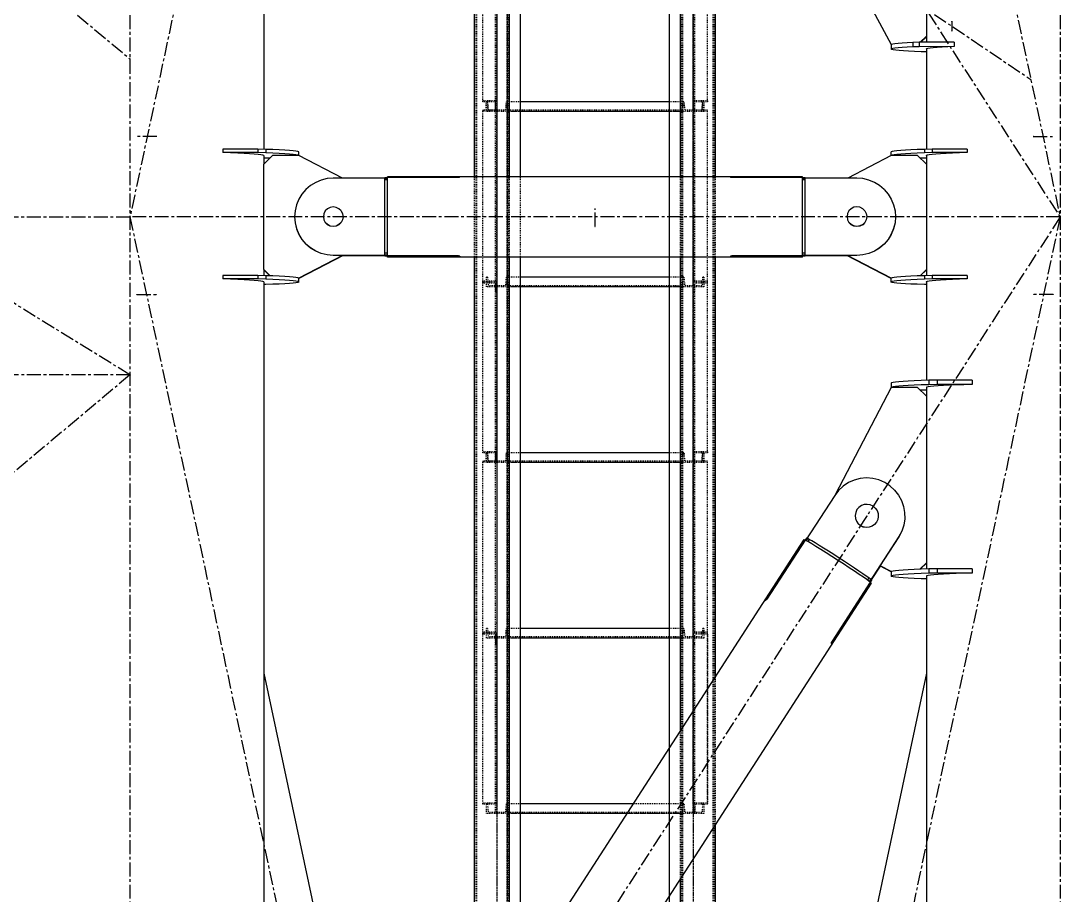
# Model space of a CAD drawing. Header units: millimetres. Extents: x 5143 to 30813, y 232 to 21408.
# Drawn here: x 11778 to 12370, y 12074 to 12572 of the extents above; entities that cross this region are included whole.
import ezdxf

# ---------------------------------------------------------------- set-up
doc = ezdxf.new("R2010")
doc.units = ezdxf.units.MM
doc.header["$LTSCALE"] = 0.25
for name, pattern in [('CENTER', [50.8, 31.75, -6.35, 6.35, -6.35]), ('XKITLINE00', [0]), ('XKITLINE02', [4, 2, -2]), ('XKITLINE03', [6, 3, -1, 1, -1])]:
    doc.linetypes.add(name, pattern=pattern)

msp = doc.modelspace()

# ---------------------------------------------------------------- linework, layer by layer
at = {"color": 8, "linetype": 'CENTER'}
for p, q in [((10096.38, 14010.27), (11840, 12550.27)), ((12015, 13280.27), (11840, 12460.27)), ((11840, 13280.27), (12370, 12460.27)), ((12195, 13280.27), (12370, 12460.27)), ((11919.13, 12831.09), (12353.27, 12538.65)), ((11840, 12689.51), (11840, 11020.27)), ((12370, 12689.51), (12370, 11020.27)), ((12308.29, 12571.71), (12308.29, 12566.2)), ((11840, 12370.27), (11549.01, 12550.27)), ((11855.26, 12506.11), (11844.3, 12506.13)), ((12354.73, 12506.11), (12365.69, 12506.13)), ((12105, 12454.88), (12105, 12464.88)), ((11603.46, 12460.27), (11840, 12460.27)), ((11840, 12460.27), (12013.55, 11647.05)), ((12370, 12460.27), (11840, 11640.27)), ((12370, 12460.27), (11840, 12460.27)), ((11955.8, 12460.41), (11955.8, 12460.14)), ((12370, 12460.27), (12196.44, 11647.05)), ((12254.2, 12460.14), (12254.2, 12460.41)), ((11843.93, 12416.17), (11854.89, 12416.16)), ((12366.06, 12416.17), (12355.1, 12416.16)), ((11840, 12370.27), (10454.1, 12370.27)), ((11840, 12370.27), (11006.79, 11672.6)), ((12259.8, 12289.94), (12259.8, 12289.61))]:
    msp.add_line(p, q, dxfattribs=at)
at = {"color": 3, "linetype": 'XKITLINE02'}
for p, q in [((12037.16, 12049.63), (12037.16, 13721.24)), ((12037.69, 12049.63), (12037.69, 13721.24)), ((12054.93, 12049.63), (12054.93, 13721.24)), ((12055.01, 12049.6), (12055.01, 13721.24)), ((12055.46, 12049.63), (12055.46, 13721.24)), ((12055.86, 12049.6), (12055.86, 13721.24)), ((12147.49, 12049.57), (12147.49, 13721.24)), ((12154.14, 12049.57), (12154.14, 13721.24)), ((12154.14, 12049.57), (12154.14, 13721.24)), ((12154.54, 12049.63), (12154.54, 13721.24)), ((12154.99, 12049.63), (12154.99, 13721.24)), ((12154.99, 12049.57), (12154.99, 13721.24)), ((12155.07, 12049.63), (12155.07, 13721.24)), ((12172.31, 12049.63), (12172.31, 13721.24)), ((12172.84, 12049.63), (12172.84, 13721.24)), ((12041.01, 12525.85), (12041.01, 12623.17)), ((12048.21, 12520.61), (12048.21, 12622.59)), ((12160.99, 12520.61), (12160.99, 12623.17)), ((12161.79, 12520.61), (12161.79, 12622.59)), ((12168.99, 12525.85), (12168.99, 12623.17)), ((12049.01, 12520.61), (12049.01, 12621.12)), ((12049.01, 12526.43), (12041.01, 12526.43)), ((12048.21, 12525.85), (12041.01, 12525.85)), ((12048.21, 12521.2), (12041.01, 12521.2)), ((12041.01, 12521.2), (12041.01, 12520.62)), ((12041.01, 12423.17), (12041.01, 12521.2)), ((12049.01, 12520.62), (12041.01, 12520.62)), ((12043.69, 12525.92), (12043.01, 12525.92)), ((12043.01, 12520.42), (12043.01, 12525.92)), ((12043.01, 12525.92), (12043.01, 12520.42)), ((12044.07, 12521.12), (12043.69, 12525.92)), ((12043.69, 12525.92), (12044.07, 12521.12)), ((12053.94, 12521.12), (12044.07, 12521.12)), ((12049.01, 12526.42), (12048.21, 12526.42)), ((12048.21, 12521.2), (12048.21, 12526.42)), ((12048.21, 12423.75), (12048.21, 12525.85)), ((12049.01, 12520.61), (12048.21, 12520.61)), ((12049.01, 12526.42), (12049.01, 12520.62)), ((12049.01, 12526.42), (12049.01, 12428.97)), ((12049.01, 12423.17), (12049.01, 12520.62)), ((12054.33, 12525.92), (12053.94, 12521.12)), ((12054.33, 12525.92), (12053.94, 12521.12)), ((12055.01, 12525.92), (12054.33, 12525.92)), ((12062.51, 12525.92), (12055.01, 12525.92)), ((12055.01, 12520.42), (12055.01, 12525.92)), ((12055.01, 12525.92), (12055.01, 12520.42)), ((12055.01, 12525.92), (12055.01, 12520.42)), ((12154.99, 12521.12), (12055.01, 12521.12)), ((12154.99, 12525.92), (12147.49, 12525.92)), ((12154.99, 12520.42), (12154.99, 12525.92)), ((12154.99, 12525.92), (12154.99, 12520.42)), ((12155.67, 12525.92), (12154.99, 12525.92)), ((12154.99, 12525.92), (12154.99, 12520.42)), ((12155.67, 12525.92), (12156.05, 12521.12)), ((12155.67, 12525.92), (12156.05, 12521.12)), ((12165.92, 12521.12), (12156.05, 12521.12)), ((12160.99, 12526.43), (12160.99, 12520.61)), ((12168.99, 12526.43), (12160.99, 12526.43)), ((12160.99, 12423.17), (12160.99, 12526.42)), ((12161.79, 12526.42), (12160.99, 12526.42)), ((12168.99, 12520.62), (12160.99, 12520.62)), ((12161.79, 12520.61), (12160.99, 12520.61)), ((12161.79, 12423.75), (12161.79, 12526.42)), ((12161.79, 12520.61), (12161.79, 12525.85)), ((12168.99, 12525.85), (12161.79, 12525.85)), ((12168.99, 12521.2), (12161.79, 12521.2)), ((12166.31, 12525.92), (12165.92, 12521.12)), ((12165.92, 12521.12), (12166.31, 12525.92)), ((12166.99, 12525.92), (12166.31, 12525.92)), ((12166.99, 12525.92), (12166.99, 12520.42)), ((12166.99, 12520.42), (12166.99, 12525.92)), ((12168.99, 12526.43), (12168.99, 12525.85)), ((12168.99, 12423.17), (12168.99, 12521.2)), ((12055.01, 12520.42), (12043.01, 12520.42)), ((12062.51, 12520.42), (12055.01, 12520.42)), ((12154.99, 12520.42), (12147.49, 12520.42)), ((12166.99, 12520.42), (12154.99, 12520.42)), ((12036.31, 12437.44), (12036.31, 12483.11)), ((12056.31, 12437.44), (12056.31, 12483.11)), ((12062.51, 12437.44), (12062.51, 12483.11)), ((12147.49, 12073.93), (12147.49, 12483.11)), ((12153.69, 12437.44), (12153.69, 12483.11)), ((12173.69, 12437.44), (12173.69, 12483.11)), ((12043.69, 12425.92), (12043.01, 12425.92)), ((12043.01, 12425.92), (12043.01, 12420.42)), ((12043.01, 12425.92), (12043.01, 12420.42)), ((12043.69, 12425.92), (12044.07, 12421.12)), ((12043.69, 12425.92), (12044.07, 12421.12)), ((12049.01, 12428.97), (12048.21, 12428.97)), ((12049.01, 12428.97), (12049.01, 12423.17)), ((12054.33, 12425.92), (12053.94, 12421.12)), ((12054.33, 12425.92), (12053.94, 12421.12)), ((12055.01, 12425.92), (12054.33, 12425.92)), ((12062.51, 12425.92), (12055.01, 12425.92)), ((12055.01, 12420.42), (12055.01, 12425.92)), ((12055.01, 12425.92), (12055.01, 12420.42)), ((12055.01, 12425.92), (12055.01, 12420.42)), ((12154.99, 12425.92), (12147.49, 12425.92)), ((12154.99, 12420.42), (12154.99, 12425.92)), ((12154.99, 12425.92), (12154.99, 12420.42)), ((12155.67, 12425.92), (12154.99, 12425.92)), ((12154.99, 12425.92), (12154.99, 12420.42)), ((12155.67, 12425.92), (12156.05, 12421.12)), ((12155.67, 12425.92), (12156.05, 12421.12)), ((12161.79, 12428.97), (12160.99, 12428.97)), ((12166.31, 12425.92), (12165.92, 12421.12)), ((12166.31, 12425.92), (12165.92, 12421.12)), ((12166.99, 12425.92), (12166.31, 12425.92)), ((12166.99, 12425.92), (12166.99, 12420.42)), ((12166.99, 12425.92), (12166.99, 12420.42)), ((12048.21, 12423.75), (12041.01, 12423.75)), ((12049.01, 12423.17), (12041.01, 12423.17)), ((12041.01, 12423.17), (12041.01, 12422.59)), ((12049.01, 12423.17), (12041.01, 12423.17)), ((12041.01, 12325.85), (12041.01, 12423.17)), ((12048.21, 12422.59), (12041.01, 12422.59)), ((12055.01, 12420.42), (12043.01, 12420.42)), ((12053.94, 12421.12), (12044.07, 12421.12)), ((12048.21, 12422.59), (12048.21, 12417.35)), ((12048.21, 12320.61), (12048.21, 12422.59)), ((12049.01, 12417.35), (12049.01, 12423.17)), ((12049.01, 12320.61), (12049.01, 12421.12)), ((12154.99, 12421.12), (12055.01, 12421.12)), ((12062.51, 12420.42), (12055.01, 12420.42)), ((12154.99, 12420.42), (12147.49, 12420.42)), ((12166.99, 12420.42), (12154.99, 12420.42)), ((12165.92, 12421.12), (12156.05, 12421.12)), ((12168.99, 12423.17), (12160.99, 12423.17)), ((12160.99, 12320.61), (12160.99, 12423.17)), ((12168.99, 12423.17), (12160.99, 12423.17)), ((12168.99, 12423.75), (12161.79, 12423.75)), ((12161.79, 12320.61), (12161.79, 12422.59)), ((12168.99, 12422.59), (12161.79, 12422.59)), ((12168.99, 12325.85), (12168.99, 12423.17)), ((12049.01, 12417.35), (12048.21, 12417.35)), ((12161.79, 12417.35), (12160.99, 12417.35)), ((12049.01, 12326.43), (12041.01, 12326.43)), ((12048.21, 12325.85), (12041.01, 12325.85)), ((12043.69, 12325.92), (12043.01, 12325.92)), ((12043.01, 12320.42), (12043.01, 12325.92)), ((12043.01, 12325.92), (12043.01, 12320.42)), ((12044.07, 12321.12), (12043.69, 12325.92)), ((12043.69, 12325.92), (12044.07, 12321.12)), ((12049.01, 12326.42), (12048.21, 12326.42)), ((12048.21, 12326.42), (12048.21, 12321.2)), ((12048.21, 12223.75), (12048.21, 12326.42)), ((12049.01, 12326.42), (12049.01, 12320.62)), ((12049.01, 12326.42), (12049.01, 12228.97)), ((12054.33, 12325.92), (12053.94, 12321.12)), ((12054.33, 12325.92), (12053.94, 12321.12)), ((12055.01, 12325.92), (12054.33, 12325.92)), ((12062.51, 12325.92), (12055.01, 12325.92)), ((12055.01, 12320.42), (12055.01, 12325.92)), ((12055.01, 12325.92), (12055.01, 12320.42)), ((12055.01, 12325.92), (12055.01, 12320.42)), ((12154.99, 12325.92), (12147.49, 12325.92)), ((12154.99, 12320.42), (12154.99, 12325.92)), ((12154.99, 12325.92), (12154.99, 12320.42)), ((12155.67, 12325.92), (12154.99, 12325.92)), ((12154.99, 12325.92), (12154.99, 12320.42)), ((12155.67, 12325.92), (12156.05, 12321.12)), ((12155.67, 12325.92), (12156.05, 12321.12)), ((12160.99, 12326.43), (12160.99, 12320.61)), ((12168.99, 12326.43), (12160.99, 12326.43)), ((12160.99, 12223.17), (12160.99, 12326.42)), ((12161.79, 12326.42), (12160.99, 12326.42)), ((12161.79, 12223.75), (12161.79, 12326.42)), ((12161.79, 12320.61), (12161.79, 12325.85)), ((12168.99, 12325.85), (12161.79, 12325.85)), ((12166.31, 12325.92), (12165.92, 12321.12)), ((12165.92, 12321.12), (12166.31, 12325.92)), ((12166.99, 12325.92), (12166.31, 12325.92)), ((12166.99, 12325.92), (12166.99, 12320.42)), ((12166.99, 12320.42), (12166.99, 12325.92)), ((12168.99, 12326.43), (12168.99, 12325.85)), ((12048.21, 12321.2), (12041.01, 12321.2)), ((12041.01, 12321.2), (12041.01, 12320.62)), ((12041.01, 12223.17), (12041.01, 12321.2)), ((12049.01, 12320.62), (12041.01, 12320.62)), ((12055.01, 12320.42), (12043.01, 12320.42)), ((12053.94, 12321.12), (12044.07, 12321.12)), ((12049.01, 12320.61), (12048.21, 12320.61)), ((12049.01, 12320.62), (12049.01, 12223.17)), ((12154.99, 12321.12), (12055.01, 12321.12)), ((12062.51, 12320.42), (12055.01, 12320.42)), ((12154.99, 12320.42), (12147.49, 12320.42)), ((12166.99, 12320.42), (12154.99, 12320.42)), ((12165.92, 12321.12), (12156.05, 12321.12)), ((12168.99, 12320.62), (12160.99, 12320.62)), ((12161.79, 12320.61), (12160.99, 12320.61)), ((12168.99, 12321.2), (12161.79, 12321.2)), ((12168.99, 12223.17), (12168.99, 12321.2)), ((12043.69, 12225.92), (12043.01, 12225.92)), ((12043.01, 12225.92), (12043.01, 12220.42)), ((12043.01, 12225.92), (12043.01, 12220.42)), ((12043.69, 12225.92), (12044.07, 12221.12)), ((12043.69, 12225.92), (12044.07, 12221.12)), ((12049.01, 12228.97), (12048.21, 12228.97)), ((12049.01, 12228.97), (12049.01, 12223.17)), ((12054.33, 12225.92), (12053.94, 12221.12)), ((12054.33, 12225.92), (12053.94, 12221.12)), ((12055.01, 12225.92), (12054.33, 12225.92)), ((12062.51, 12225.92), (12055.01, 12225.92)), ((12055.01, 12220.42), (12055.01, 12225.92)), ((12055.01, 12225.92), (12055.01, 12220.42)), ((12055.01, 12225.92), (12055.01, 12220.42)), ((12154.99, 12225.92), (12147.49, 12225.92)), ((12154.99, 12220.42), (12154.99, 12225.92)), ((12154.99, 12225.92), (12154.99, 12220.42)), ((12155.67, 12225.92), (12154.99, 12225.92)), ((12154.99, 12225.92), (12154.99, 12220.42)), ((12155.67, 12225.92), (12156.05, 12221.12)), ((12155.67, 12225.92), (12156.05, 12221.12)), ((12161.79, 12228.97), (12160.99, 12228.97)), ((12166.31, 12225.92), (12165.92, 12221.12)), ((12166.31, 12225.92), (12165.92, 12221.12)), ((12166.99, 12225.92), (12166.31, 12225.92)), ((12166.99, 12225.92), (12166.99, 12220.42)), ((12166.99, 12225.92), (12166.99, 12220.42)), ((12048.21, 12223.75), (12041.01, 12223.75)), ((12041.01, 12223.17), (12041.01, 12222.59)), ((12049.01, 12223.17), (12041.01, 12223.17)), ((12041.01, 12125.85), (12041.01, 12223.17)), ((12049.01, 12223.17), (12041.01, 12223.17)), ((12048.21, 12222.59), (12041.01, 12222.59)), ((12055.01, 12220.42), (12043.01, 12220.42)), ((12053.94, 12221.12), (12044.07, 12221.12)), ((12048.21, 12222.59), (12048.21, 12217.35)), ((12048.21, 12120.61), (12048.21, 12222.59)), ((12049.01, 12217.35), (12049.01, 12223.17)), ((12049.01, 12120.61), (12049.01, 12221.12)), ((12154.99, 12221.12), (12055.01, 12221.12)), ((12062.51, 12220.42), (12055.01, 12220.42)), ((12154.99, 12220.42), (12147.49, 12220.42)), ((12166.99, 12220.42), (12154.99, 12220.42)), ((12165.92, 12221.12), (12156.05, 12221.12)), ((12160.99, 12120.61), (12160.99, 12223.17)), ((12168.99, 12223.17), (12160.99, 12223.17)), ((12168.99, 12223.17), (12160.99, 12223.17)), ((12168.99, 12223.75), (12161.79, 12223.75)), ((12161.79, 12120.61), (12161.79, 12222.59)), ((12168.99, 12222.59), (12161.79, 12222.59)), ((12168.99, 12125.85), (12168.99, 12223.17)), ((12168.99, 12222.59), (12168.99, 12125.85)), ((12049.01, 12217.35), (12048.21, 12217.35)), ((12161.79, 12217.35), (12160.99, 12217.35)), ((12173.69, 12114.46), (12173.69, 12198.64)), ((12153.69, 12083.52), (12153.69, 12167.7)), ((12147.49, 12049.57), (12147.49, 12158.11)), ((12049.01, 12126.43), (12041.01, 12126.43)), ((12048.21, 12125.85), (12041.01, 12125.85)), ((12043.69, 12125.92), (12043.01, 12125.92)), ((12043.01, 12125.92), (12043.01, 12120.42)), ((12043.01, 12125.92), (12043.01, 12120.42)), ((12043.69, 12125.92), (12044.07, 12121.12)), ((12043.69, 12125.92), (12044.07, 12121.12)), ((12054.33, 12125.92), (12053.94, 12121.12)), ((12054.33, 12125.92), (12053.94, 12121.12)), ((12055.01, 12125.92), (12054.33, 12125.92)), ((12062.51, 12125.92), (12055.01, 12125.92)), ((12055.01, 12120.42), (12055.01, 12125.92)), ((12055.01, 12125.92), (12055.01, 12120.42)), ((12055.01, 12125.92), (12055.01, 12120.42)), ((12154.99, 12125.92), (12126.68, 12125.92)), ((12154.99, 12120.42), (12154.99, 12125.92)), ((12154.99, 12125.92), (12154.99, 12120.42)), ((12155.67, 12125.92), (12154.99, 12125.92)), ((12154.99, 12125.92), (12154.99, 12120.42)), ((12155.67, 12125.92), (12156.05, 12121.12)), ((12155.67, 12125.92), (12156.05, 12121.12)), ((12160.99, 12126.43), (12160.99, 12120.61)), ((12168.99, 12126.43), (12160.99, 12126.43)), ((12161.79, 12125.85), (12161.79, 12120.61)), ((12168.99, 12125.85), (12161.79, 12125.85)), ((12166.31, 12125.92), (12165.92, 12121.12)), ((12166.31, 12125.92), (12165.92, 12121.12)), ((12166.99, 12125.92), (12166.31, 12125.92)), ((12166.99, 12125.92), (12166.99, 12120.42)), ((12166.99, 12125.92), (12166.99, 12120.42)), ((12055.01, 12120.42), (12043.01, 12120.42)), ((12053.94, 12121.12), (12044.07, 12121.12)), ((12049.01, 12120.61), (12048.21, 12120.61)), ((12154.99, 12121.12), (12055.01, 12121.12)), ((12062.51, 12120.42), (12055.01, 12120.42)), ((12154.99, 12120.42), (12123.13, 12120.42)), ((12166.99, 12120.42), (12154.99, 12120.42)), ((12165.92, 12121.12), (12156.05, 12121.12)), ((12161.79, 12120.61), (12160.99, 12120.61))]:
    msp.add_line(p, q, dxfattribs=at)
at = {"color": 1, "linetype": 'XKITLINE03'}
for p, q in [((12049.01, 13721.24), (12049.01, 12049.63)), ((12055.01, 13721.24), (12055.01, 12049.6)), ((12147.49, 12049.57), (12147.49, 13721.24)), ((12160.99, 13721.24), (12160.99, 12049.63)), ((12049.01, 12623.17), (12049.01, 12526.43)), ((12160.99, 12526.43), (12160.99, 12623.17)), ((12049.01, 12520.62), (12049.01, 12423.17)), ((12160.99, 12423.17), (12160.99, 12520.62)), ((12154.99, 12520.42), (12055.01, 12520.42)), ((12055.01, 12520.42), (12055.01, 12520.42)), ((12154.99, 12520.42), (12154.99, 12520.42)), ((12049.01, 12423.17), (12049.01, 12326.43)), ((12154.99, 12420.42), (12055.01, 12420.42)), ((12055.01, 12420.42), (12055.01, 12420.42)), ((12154.99, 12420.42), (12154.99, 12420.42)), ((12160.99, 12326.43), (12160.99, 12423.17)), ((12049.01, 12320.62), (12049.01, 12223.17)), ((12154.99, 12320.42), (12055.01, 12320.42)), ((12055.01, 12320.42), (12055.01, 12320.42)), ((12154.99, 12320.42), (12154.99, 12320.42)), ((12160.99, 12223.17), (12160.99, 12320.62)), ((12049.01, 12223.17), (12049.01, 12126.43)), ((12154.99, 12220.42), (12055.01, 12220.42)), ((12055.01, 12220.42), (12055.01, 12220.42)), ((12154.99, 12220.42), (12154.99, 12220.42)), ((12160.99, 12126.43), (12160.99, 12223.17)), ((12154.99, 12120.42), (12055.01, 12120.42)), ((12055.01, 12120.42), (12055.01, 12120.42)), ((12154.99, 12120.42), (12154.99, 12120.42))]:
    msp.add_line(p, q, dxfattribs=at)
at = {"color": 7, "linetype": 'XKITLINE00'}
for p, q in [((12036.31, 12483.11), (12036.31, 12735.71)), ((12056.31, 12483.11), (12056.31, 12722.23)), ((12062.51, 12483.11), (12062.51, 12718.06)), ((12147.49, 12483.11), (12147.49, 12660.82)), ((12153.69, 12483.11), (12153.69, 12656.64)), ((12173.69, 12483.11), (12173.69, 12643.17)), ((12147.49, 12525.92), (12062.51, 12525.92)), ((12147.49, 12520.42), (12062.51, 12520.42)), ((12036.31, 12049.63), (12036.31, 12437.44)), ((12056.31, 12049.63), (12056.31, 12437.44)), ((12062.51, 12049.6), (12062.51, 12437.44)), ((12147.49, 12158.11), (12147.49, 12437.44)), ((12153.69, 12167.7), (12153.69, 12437.44)), ((12173.69, 12198.64), (12173.69, 12437.44)), ((12147.49, 12425.92), (12062.51, 12425.92)), ((12147.49, 12420.42), (12062.51, 12420.42)), ((12147.49, 12325.92), (12062.51, 12325.92)), ((12147.49, 12320.42), (12062.51, 12320.42)), ((12147.49, 12225.92), (12062.51, 12225.92)), ((12147.49, 12220.42), (12062.51, 12220.42)), ((12126.68, 12125.92), (12062.51, 12125.92)), ((12123.13, 12120.42), (12062.51, 12120.42)), ((12173.69, 12049.63), (12173.69, 12114.46)), ((12153.69, 12049.63), (12153.69, 12083.52))]:
    msp.add_line(p, q, dxfattribs=at)
at = {"color": 8, "linetype": 'XKITLINE00'}
for p, q in [((11916.2, 12689.51), (11916.2, 12498.81)), ((12293.8, 12663.45), (12293.8, 12559.78)), ((12240.92, 12619.21), (12273.81, 12558.44)), ((12293.8, 12563.3), (12290.29, 12559.78)), ((12293.8, 12562.87), (12290.71, 12559.78)), ((12273.89, 12558.53), (12273.7, 12558.34)), ((12273.7, 12558.34), (12273.7, 12555.84)), ((12274.62, 12558.72), (12273.89, 12558.53)), ((12274.62, 12556.22), (12273.89, 12556.03)), ((12275.88, 12558.91), (12274.62, 12558.72)), ((12275.88, 12556.41), (12274.62, 12556.22)), ((12277.67, 12559.1), (12275.88, 12558.91)), ((12277.67, 12556.6), (12275.88, 12556.41)), ((12279.96, 12559.28), (12277.67, 12559.1)), ((12279.96, 12556.78), (12277.67, 12556.6)), ((12282.75, 12559.45), (12279.96, 12559.28)), ((12282.75, 12556.95), (12279.96, 12556.78)), ((12286.02, 12559.62), (12282.75, 12559.45)), ((12286.02, 12557.12), (12282.75, 12556.95)), ((12289.73, 12559.78), (12286.02, 12559.62)), ((12286.02, 12559.62), (12286.02, 12557.12)), ((12289.73, 12557.28), (12286.02, 12557.12)), ((12309.7, 12559.81), (12289.73, 12559.78)), ((12289.73, 12559.78), (12289.73, 12557.28)), ((12309.7, 12557.31), (12289.73, 12557.28)), ((12294.59, 12556.26), (12293.86, 12556.06)), ((12295.85, 12556.45), (12294.59, 12556.26)), ((12297.64, 12556.63), (12295.85, 12556.45)), ((12299.93, 12556.81), (12297.64, 12556.63)), ((12302.72, 12556.99), (12299.93, 12556.81)), ((12305.99, 12557.15), (12302.72, 12556.99)), ((12309.7, 12557.31), (12305.99, 12557.15)), ((12309.7, 12559.81), (12309.7, 12557.31)), ((12273.89, 12556.03), (12273.7, 12555.84)), ((12274.05, 12555.64), (12273.7, 12555.84)), ((12274.94, 12555.45), (12274.05, 12555.64)), ((12276.35, 12555.26), (12274.94, 12555.45)), ((12278.29, 12555.08), (12276.35, 12555.26)), ((12280.73, 12554.9), (12278.29, 12555.08)), ((12283.66, 12554.73), (12280.73, 12554.9)), ((12287.06, 12554.56), (12283.66, 12554.73)), ((12290.91, 12554.41), (12287.06, 12554.56)), ((12293.8, 12554.31), (12290.91, 12554.41)), ((12293.86, 12556.06), (12293.67, 12555.87)), ((12293.8, 12555.8), (12293.67, 12555.87)), ((12293.8, 12555.99), (12293.8, 12498.81)), ((11912.88, 12498.92), (11892.88, 12498.92)), ((11892.88, 12498.92), (11892.88, 12496.92)), ((11897.34, 12496.78), (11892.88, 12496.92)), ((11912.88, 12496.92), (11892.88, 12496.92)), ((11917.34, 12498.78), (11912.88, 12498.92)), ((11912.88, 12498.92), (11912.88, 12496.92)), ((11917.34, 12496.78), (11912.88, 12496.92)), ((11921.4, 12498.62), (11917.34, 12498.78)), ((11917.34, 12498.78), (11917.34, 12496.78)), ((11925.01, 12498.46), (11921.4, 12498.62)), ((11928.16, 12498.29), (11925.01, 12498.46)), ((11930.81, 12498.11), (11928.16, 12498.29)), ((11932.96, 12497.93), (11930.81, 12498.11)), ((11934.59, 12497.74), (11932.96, 12497.93)), ((11935.68, 12497.55), (11934.59, 12497.74)), ((11936.23, 12497.36), (11935.68, 12497.55)), ((11936.23, 12495.3), (11936.23, 12497.36)), ((12274.31, 12497.55), (12273.76, 12497.36)), ((12273.76, 12495.3), (12273.76, 12497.36)), ((12275.4, 12497.74), (12274.31, 12497.55)), ((12277.03, 12497.93), (12275.4, 12497.74)), ((12279.18, 12498.11), (12277.03, 12497.93)), ((12281.83, 12498.29), (12279.18, 12498.11)), ((12284.98, 12498.46), (12281.83, 12498.29)), ((12288.59, 12498.62), (12284.98, 12498.46)), ((12292.65, 12498.78), (12288.59, 12498.62)), ((12297.11, 12498.92), (12292.65, 12498.78)), ((12292.65, 12498.78), (12292.65, 12496.78)), ((12297.11, 12496.92), (12292.65, 12496.78)), ((12317.11, 12498.92), (12297.11, 12498.92)), ((12297.11, 12498.92), (12297.11, 12496.92)), ((12317.11, 12496.92), (12297.11, 12496.92)), ((12317.11, 12496.92), (12312.65, 12496.78)), ((12317.11, 12498.92), (12317.11, 12496.92)), ((11901.4, 12496.63), (11897.34, 12496.78)), ((11905.01, 12496.46), (11901.4, 12496.63)), ((11908.16, 12496.29), (11905.01, 12496.46)), ((11910.81, 12496.12), (11908.16, 12496.29)), ((11912.96, 12495.93), (11910.81, 12496.12)), ((11914.59, 12495.74), (11912.96, 12495.93)), ((11915.68, 12495.55), (11914.59, 12495.74)), ((11916.23, 12495.36), (11915.68, 12495.55)), ((11916.2, 12495.37), (11916.2, 12490.32)), ((11921.2, 12495.32), (11916.2, 12490.32)), ((11916.23, 12495.16), (11916.2, 12495.15)), ((11917.34, 12493.74), (11916.2, 12493.7)), ((11916.23, 12495.36), (11916.23, 12495.16)), ((11921.4, 12496.63), (11917.34, 12496.78)), ((11919.7, 12493.83), (11917.34, 12493.74)), ((11936.2, 12495.32), (11921.2, 12495.32)), ((11925.01, 12496.46), (11921.4, 12496.63)), ((11928.16, 12496.29), (11925.01, 12496.46)), ((11930.81, 12496.12), (11928.16, 12496.29)), ((11932.96, 12495.93), (11930.81, 12496.12)), ((11934.59, 12495.74), (11932.96, 12495.93)), ((11935.68, 12495.55), (11934.59, 12495.74)), ((11936.23, 12495.36), (11935.68, 12495.55)), ((11961.03, 12482.4), (11936.2, 12495.32)), ((12273.8, 12495.32), (12248.96, 12482.4)), ((12274.31, 12495.55), (12273.76, 12495.36)), ((12288.8, 12495.32), (12273.8, 12495.32)), ((12275.4, 12495.74), (12274.31, 12495.55)), ((12277.03, 12495.93), (12275.4, 12495.74)), ((12279.18, 12496.12), (12277.03, 12495.93)), ((12281.83, 12496.29), (12279.18, 12496.12)), ((12284.98, 12496.46), (12281.83, 12496.29)), ((12288.59, 12496.63), (12284.98, 12496.46)), ((12292.65, 12496.78), (12288.59, 12496.63)), ((12293.8, 12490.32), (12288.8, 12495.32)), ((12292.65, 12493.74), (12290.29, 12493.83)), ((12293.8, 12493.7), (12292.65, 12493.74)), ((12294.31, 12495.55), (12293.76, 12495.36)), ((12293.76, 12495.36), (12293.76, 12495.16)), ((12293.8, 12495.15), (12293.76, 12495.16)), ((12293.8, 12495.37), (12293.8, 12490.32)), ((12295.4, 12495.74), (12294.31, 12495.55)), ((12297.03, 12495.93), (12295.4, 12495.74)), ((12299.18, 12496.12), (12297.03, 12495.93)), ((12301.83, 12496.29), (12299.18, 12496.12)), ((12304.98, 12496.46), (12301.83, 12496.29)), ((12308.59, 12496.63), (12304.98, 12496.46)), ((12312.65, 12496.78), (12308.59, 12496.63)), ((11916.2, 12430.29), (11916.2, 12490.32)), ((12293.8, 12490.32), (12293.8, 12430.35)), ((11945.81, 12480), (11942.86, 12478.2)), ((11949, 12481.32), (11945.81, 12480)), ((11952.35, 12482.13), (11949, 12481.32)), ((11955.8, 12482.4), (11952.35, 12482.13)), ((11986.8, 12482.4), (11955.8, 12482.4)), ((11985.3, 12482.4), (11985.3, 12482.62)), ((11986.8, 12482.62), (11985.3, 12482.62)), ((11986.8, 12482.56), (11985.3, 12482.56)), ((11986.8, 12482.27), (11985.3, 12482.27)), ((11985.3, 12441.32), (11985.3, 12482.27)), ((11986.8, 12481.36), (11985.3, 12481.36)), ((11986.8, 12481.97), (11986.8, 12483.11)), ((12223.2, 12483.11), (11986.8, 12483.11)), ((12026.8, 12482.98), (11986.8, 12482.98)), ((12026.8, 12482.74), (11986.8, 12482.74)), ((11986.8, 12437.44), (11986.8, 12481.97)), ((12026.8, 12482.98), (12026.8, 12482.74)), ((12027.11, 12482.97), (12026.8, 12482.98)), ((12027.11, 12482.75), (12026.8, 12482.74)), ((12027.11, 12482.97), (12027.11, 12482.75)), ((12027.39, 12482.97), (12027.11, 12482.97)), ((12027.39, 12482.78), (12027.11, 12482.75)), ((12027.63, 12482.96), (12027.39, 12482.97)), ((12027.63, 12482.83), (12027.39, 12482.78)), ((12027.8, 12482.94), (12027.63, 12482.96)), ((12027.8, 12482.89), (12027.63, 12482.83)), ((12027.88, 12482.92), (12027.8, 12482.94)), ((12027.88, 12482.92), (12027.88, 12482.9)), ((12182.19, 12482.94), (12182.11, 12482.92)), ((12182.11, 12482.92), (12182.11, 12482.9)), ((12182.36, 12482.96), (12182.19, 12482.94)), ((12182.36, 12482.83), (12182.19, 12482.89)), ((12182.6, 12482.97), (12182.36, 12482.96)), ((12182.6, 12482.78), (12182.36, 12482.83)), ((12182.89, 12482.97), (12182.6, 12482.97)), ((12182.89, 12482.75), (12182.6, 12482.78)), ((12183.2, 12482.98), (12182.89, 12482.97)), ((12182.89, 12482.97), (12182.89, 12482.75)), ((12183.2, 12482.74), (12182.89, 12482.75)), ((12183.2, 12482.98), (12183.2, 12482.74)), ((12223.2, 12482.98), (12183.2, 12482.98)), ((12223.2, 12482.74), (12183.2, 12482.74)), ((12223.2, 12481.97), (12223.2, 12483.11)), ((12224.7, 12482.62), (12223.2, 12482.62)), ((12224.7, 12482.56), (12223.2, 12482.56)), ((12254.2, 12482.4), (12223.2, 12482.4)), ((12224.7, 12482.27), (12223.2, 12482.27)), ((12223.2, 12439.05), (12223.2, 12481.97)), ((12224.7, 12481.36), (12223.2, 12481.36)), ((12224.7, 12482.62), (12224.7, 12482.56)), ((12224.7, 12482.56), (12224.7, 12482.4)), ((12224.7, 12441.32), (12224.7, 12482.27)), ((12257.64, 12482.13), (12254.2, 12482.4)), ((12260.99, 12481.32), (12257.64, 12482.13)), ((12264.18, 12480), (12260.99, 12481.32)), ((12267.13, 12478.2), (12264.18, 12480)), ((11938, 12473.34), (11936.19, 12470.39)), ((11940.24, 12475.96), (11938, 12473.34)), ((11942.86, 12478.2), (11940.24, 12475.96)), ((12269.75, 12475.96), (12267.13, 12478.2)), ((12269.75, 12475.96), (12271.99, 12473.34)), ((12271.99, 12473.34), (12273.8, 12470.39)), ((11936.19, 12470.39), (11934.87, 12467.21)), ((12273.8, 12470.39), (12275.12, 12467.21)), ((11934.07, 12463.85), (11933.8, 12460.41)), ((11934.87, 12467.21), (11934.07, 12463.85)), ((11950.47, 12462.16), (11950.2, 12460.43)), ((11951.26, 12463.72), (11950.47, 12462.16)), ((11952.5, 12464.96), (11951.26, 12463.72)), ((11954.06, 12465.76), (11952.5, 12464.96)), ((11955.8, 12466.03), (11954.06, 12465.76)), ((11957.53, 12465.76), (11955.8, 12466.03)), ((11959.09, 12464.96), (11957.53, 12465.76)), ((11960.33, 12463.72), (11959.09, 12464.96)), ((11960.33, 12463.72), (11961.12, 12462.16)), ((11961.12, 12462.16), (11961.4, 12460.43)), ((12248.87, 12462.19), (12248.6, 12460.46)), ((12249.66, 12463.75), (12248.87, 12462.19)), ((12250.9, 12464.99), (12249.66, 12463.75)), ((12252.46, 12465.78), (12250.9, 12464.99)), ((12254.2, 12466.06), (12252.46, 12465.78)), ((12255.93, 12465.78), (12254.2, 12466.06)), ((12257.49, 12464.99), (12255.93, 12465.78)), ((12258.73, 12463.75), (12257.49, 12464.99)), ((12258.73, 12463.75), (12259.52, 12462.19)), ((12259.52, 12462.19), (12259.8, 12460.46)), ((12275.12, 12467.21), (12275.92, 12463.85)), ((12275.92, 12463.85), (12276.2, 12460.41)), ((11933.8, 12460.41), (11934.07, 12456.97)), ((11934.07, 12456.97), (11934.87, 12453.62)), ((11934.07, 12456.91), (11934.87, 12453.55)), ((11950.2, 12460.43), (11950.47, 12458.71)), ((11950.47, 12458.71), (11951.26, 12457.14)), ((11950.47, 12458.68), (11951.26, 12457.12)), ((11952.5, 12455.91), (11951.26, 12457.14)), ((11952.5, 12455.88), (11951.26, 12457.12)), ((11954.06, 12455.11), (11952.5, 12455.91)), ((11954.06, 12455.09), (11952.5, 12455.88)), ((11959.09, 12455.91), (11957.53, 12455.11)), ((11959.09, 12455.88), (11957.53, 12455.09)), ((11960.33, 12457.14), (11959.09, 12455.91)), ((11960.33, 12457.12), (11959.09, 12455.88)), ((11961.12, 12458.71), (11960.33, 12457.14)), ((11961.12, 12458.68), (11960.33, 12457.12)), ((11961.4, 12460.43), (11961.12, 12458.71)), ((12248.6, 12460.46), (12248.87, 12458.73)), ((12248.87, 12458.73), (12249.66, 12457.17)), ((12248.87, 12458.71), (12249.66, 12457.14)), ((12248.87, 12458.71), (12249.66, 12457.14)), ((12248.87, 12458.68), (12249.66, 12457.12)), ((12250.9, 12455.93), (12249.66, 12457.17)), ((12250.9, 12455.91), (12249.66, 12457.14)), ((12250.9, 12455.91), (12249.66, 12457.14)), ((12250.9, 12455.88), (12249.66, 12457.12)), ((12252.46, 12455.14), (12250.9, 12455.93)), ((12252.46, 12455.11), (12250.9, 12455.91)), ((12252.46, 12455.11), (12250.9, 12455.91)), ((12252.46, 12455.09), (12250.9, 12455.88)), ((12257.49, 12455.93), (12255.93, 12455.14)), ((12257.49, 12455.91), (12255.93, 12455.11)), ((12257.49, 12455.91), (12255.93, 12455.11)), ((12257.49, 12455.88), (12255.93, 12455.09)), ((12258.73, 12457.17), (12257.49, 12455.93)), ((12258.73, 12457.14), (12257.49, 12455.91)), ((12258.73, 12457.14), (12257.49, 12455.91)), ((12258.73, 12457.12), (12257.49, 12455.88)), ((12259.52, 12458.73), (12258.73, 12457.17)), ((12259.52, 12458.71), (12258.73, 12457.14)), ((12259.52, 12458.71), (12258.73, 12457.14)), ((12259.52, 12458.68), (12258.73, 12457.12)), ((12259.8, 12460.46), (12259.52, 12458.73)), ((12275.92, 12456.97), (12275.12, 12453.62)), ((12275.92, 12456.91), (12275.12, 12453.55)), ((12276.2, 12460.41), (12275.92, 12456.97)), ((11934.87, 12453.62), (11936.19, 12450.43)), ((11934.87, 12453.55), (11936.19, 12450.37)), ((11936.19, 12450.43), (11938, 12447.49)), ((11936.19, 12450.37), (11938, 12447.42)), ((11955.8, 12454.84), (11954.06, 12455.11)), ((11955.8, 12454.81), (11954.06, 12455.09)), ((11957.53, 12455.11), (11955.8, 12454.84)), ((11957.53, 12455.09), (11955.8, 12454.81)), ((11955.8, 12454.84), (11955.8, 12454.81)), ((12254.2, 12454.86), (12252.46, 12455.14)), ((12254.2, 12454.84), (12252.46, 12455.11)), ((12254.2, 12454.84), (12252.46, 12455.11)), ((12254.2, 12454.81), (12252.46, 12455.09)), ((12255.93, 12455.14), (12254.2, 12454.86)), ((12255.93, 12455.11), (12254.2, 12454.84)), ((12255.93, 12455.11), (12254.2, 12454.84)), ((12255.93, 12455.09), (12254.2, 12454.81)), ((12254.2, 12454.86), (12254.2, 12454.84)), ((12254.2, 12454.84), (12254.2, 12454.81)), ((12273.8, 12450.43), (12271.99, 12447.49)), ((12273.8, 12450.37), (12271.99, 12447.42)), ((12275.12, 12453.62), (12273.8, 12450.43)), ((12275.12, 12453.55), (12273.8, 12450.37)), ((11938, 12447.49), (11940.24, 12444.86)), ((11938, 12447.42), (11940.24, 12444.8)), ((11942.86, 12442.62), (11940.24, 12444.86)), ((11942.86, 12442.56), (11940.24, 12444.8)), ((12269.75, 12444.86), (12267.13, 12442.62)), ((12269.75, 12444.8), (12267.13, 12442.56)), ((12271.99, 12447.49), (12269.75, 12444.86)), ((12271.99, 12447.42), (12269.75, 12444.8)), ((11961.44, 12438.36), (11936.23, 12425.25)), ((11961.18, 12438.35), (11936.23, 12425.37)), ((11945.81, 12440.82), (11942.86, 12442.62)), ((11945.81, 12440.76), (11942.86, 12442.56)), ((11949, 12439.5), (11945.81, 12440.82)), ((11949, 12439.44), (11945.81, 12440.76)), ((11952.35, 12438.69), (11949, 12439.5)), ((11952.35, 12438.63), (11949, 12439.44)), ((11952.35, 12438.69), (11952.35, 12438.63)), ((11955.8, 12438.42), (11952.35, 12438.69)), ((11955.8, 12438.36), (11952.35, 12438.63)), ((11955.8, 12438.42), (11955.8, 12438.36)), ((11986.8, 12438.42), (11955.8, 12438.42)), ((11986.8, 12438.36), (11955.8, 12438.36)), ((11985.3, 12438.15), (11961.03, 12438.15)), ((11985.3, 12438.21), (11961.15, 12438.21)), ((11985.3, 12438.55), (11985.3, 12441.32)), ((11986.8, 12439.67), (11985.3, 12439.67)), ((11986.8, 12438.55), (11985.3, 12438.55)), ((11985.3, 12437.93), (11985.3, 12438.36)), ((11986.8, 12438.14), (11985.3, 12438.14)), ((11986.8, 12438), (11985.3, 12438)), ((12026.8, 12438.09), (11986.8, 12438.09)), ((12026.8, 12437.72), (11986.8, 12437.72)), ((12026.8, 12438.09), (12026.8, 12437.72)), ((12027.11, 12438.08), (12026.8, 12438.09)), ((12027.11, 12437.72), (12026.8, 12437.72)), ((12027.11, 12438.08), (12027.11, 12437.72)), ((12027.39, 12438.04), (12027.11, 12438.08)), ((12027.39, 12437.74), (12027.11, 12437.72)), ((12027.63, 12437.98), (12027.39, 12438.04)), ((12027.63, 12437.76), (12027.39, 12437.74)), ((12027.8, 12437.9), (12027.63, 12437.98)), ((12027.8, 12437.79), (12027.63, 12437.76)), ((12027.88, 12437.87), (12027.8, 12437.9)), ((12027.88, 12437.83), (12027.8, 12437.79)), ((12027.88, 12437.87), (12027.88, 12437.83)), ((12182.19, 12437.9), (12182.11, 12437.87)), ((12182.11, 12437.87), (12182.11, 12437.83)), ((12182.19, 12437.79), (12182.11, 12437.83)), ((12182.36, 12437.98), (12182.19, 12437.9)), ((12182.36, 12437.76), (12182.19, 12437.79)), ((12182.6, 12438.04), (12182.36, 12437.98)), ((12182.6, 12437.74), (12182.36, 12437.76)), ((12182.89, 12438.08), (12182.6, 12438.04)), ((12182.89, 12437.72), (12182.6, 12437.74)), ((12183.2, 12438.09), (12182.89, 12438.08)), ((12182.89, 12438.08), (12182.89, 12437.72)), ((12183.2, 12437.72), (12182.89, 12437.72)), ((12183.2, 12438.09), (12183.2, 12437.72)), ((12223.2, 12438.09), (12183.2, 12438.09)), ((12223.2, 12437.72), (12183.2, 12437.72)), ((12224.7, 12439.67), (12223.2, 12439.67)), ((12223.2, 12437.44), (12223.2, 12439.05)), ((12224.7, 12438.55), (12223.2, 12438.55)), ((12254.2, 12438.42), (12223.2, 12438.42)), ((12254.2, 12438.36), (12223.2, 12438.36)), ((12224.7, 12438.14), (12223.2, 12438.14)), ((12224.7, 12438), (12223.2, 12438)), ((12224.7, 12438.55), (12224.7, 12441.32)), ((12224.7, 12437.93), (12224.7, 12438.36)), ((12248.84, 12438.21), (12224.7, 12438.21)), ((12248.96, 12438.15), (12224.7, 12438.15)), ((12273.76, 12425.25), (12248.55, 12438.36)), ((12273.76, 12425.37), (12248.81, 12438.35)), ((12257.64, 12438.69), (12254.2, 12438.42)), ((12257.64, 12438.63), (12254.2, 12438.36)), ((12254.2, 12438.42), (12254.2, 12438.36)), ((12260.99, 12439.5), (12257.64, 12438.69)), ((12260.99, 12439.44), (12257.64, 12438.63)), ((12257.64, 12438.69), (12257.64, 12438.63)), ((12264.18, 12440.82), (12260.99, 12439.5)), ((12264.18, 12440.76), (12260.99, 12439.44)), ((12267.13, 12442.62), (12264.18, 12440.82)), ((12267.13, 12442.56), (12264.18, 12440.76)), ((12223.2, 12437.44), (11986.8, 12437.44)), ((11912.88, 12426.95), (11892.88, 12426.95)), ((11892.88, 12426.95), (11892.88, 12424.95)), ((11917.34, 12426.81), (11912.88, 12426.95)), ((11912.88, 12426.95), (11912.88, 12424.95)), ((11919.83, 12426.72), (11916.2, 12430.35)), ((11916.2, 12430.29), (11916.2, 12426.85)), ((11919.7, 12426.72), (11916.2, 12430.23)), ((11921.4, 12426.66), (11917.34, 12426.81)), ((11917.34, 12426.81), (11917.34, 12424.81)), ((11925.01, 12426.5), (11921.4, 12426.66)), ((11928.16, 12426.33), (11925.01, 12426.5)), ((11930.81, 12426.15), (11928.16, 12426.33)), ((11932.96, 12425.96), (11930.81, 12426.15)), ((11934.59, 12425.77), (11932.96, 12425.96)), ((12277.03, 12425.96), (12275.4, 12425.77)), ((12279.18, 12426.15), (12277.03, 12425.96)), ((12281.83, 12426.33), (12279.18, 12426.15)), ((12284.98, 12426.5), (12281.83, 12426.33)), ((12288.59, 12426.66), (12284.98, 12426.5)), ((12292.65, 12426.81), (12288.59, 12426.66)), ((12293.8, 12430.35), (12290.16, 12426.72)), ((12293.8, 12430.23), (12290.29, 12426.72)), ((12297.11, 12426.95), (12292.65, 12426.81)), ((12292.65, 12426.81), (12292.65, 12424.81)), ((12293.8, 12430.35), (12293.8, 12430.29)), ((12293.8, 12430.29), (12293.8, 12426.85)), ((12317.11, 12426.95), (12297.11, 12426.95)), ((12297.11, 12426.95), (12297.11, 12424.95)), ((12317.11, 12426.95), (12317.11, 12424.95)), ((11897.34, 12424.81), (11892.88, 12424.95)), ((11912.88, 12424.95), (11892.88, 12424.95)), ((11901.4, 12424.66), (11897.34, 12424.81)), ((11905.01, 12424.5), (11901.4, 12424.66)), ((11908.16, 12424.33), (11905.01, 12424.5)), ((11910.81, 12424.15), (11908.16, 12424.33)), ((11912.96, 12423.96), (11910.81, 12424.15)), ((11917.34, 12424.81), (11912.88, 12424.95)), ((11914.59, 12423.78), (11912.96, 12423.96)), ((11915.68, 12423.58), (11914.59, 12423.78)), ((11916.23, 12423.39), (11915.68, 12423.58)), ((11916.2, 12423.4), (11916.2, 11846.41)), ((11916.23, 12423.19), (11916.2, 12423.18)), ((11917.34, 12421.77), (11916.2, 12421.74)), ((11916.23, 12423.39), (11916.23, 12423.19)), ((11921.4, 12424.66), (11917.34, 12424.81)), ((11921.4, 12421.92), (11917.34, 12421.77)), ((11925.01, 12424.5), (11921.4, 12424.66)), ((11925.01, 12422.09), (11921.4, 12421.92)), ((11928.16, 12424.33), (11925.01, 12424.5)), ((11928.16, 12422.26), (11925.01, 12422.09)), ((11930.81, 12424.15), (11928.16, 12424.33)), ((11930.81, 12422.43), (11928.16, 12422.26)), ((11932.96, 12423.96), (11930.81, 12424.15)), ((11932.96, 12422.62), (11930.81, 12422.43)), ((11934.59, 12423.78), (11932.96, 12423.96)), ((11934.59, 12422.81), (11932.96, 12422.62)), ((11935.68, 12425.58), (11934.59, 12425.77)), ((11935.68, 12423.58), (11934.59, 12423.78)), ((11935.68, 12423), (11934.59, 12422.81)), ((11936.23, 12425.39), (11935.68, 12425.58)), ((11936.23, 12423.39), (11935.68, 12423.58)), ((11936.23, 12423.19), (11935.68, 12423)), ((11936.23, 12423.19), (11936.23, 12425.39)), ((12274.31, 12425.58), (12273.76, 12425.39)), ((12273.76, 12423.19), (12273.76, 12425.39)), ((12274.31, 12423.58), (12273.76, 12423.39)), ((12274.31, 12423), (12273.76, 12423.19)), ((12275.4, 12425.77), (12274.31, 12425.58)), ((12275.4, 12423.78), (12274.31, 12423.58)), ((12275.4, 12422.81), (12274.31, 12423)), ((12277.03, 12423.96), (12275.4, 12423.78)), ((12277.03, 12422.62), (12275.4, 12422.81)), ((12279.18, 12424.15), (12277.03, 12423.96)), ((12279.18, 12422.43), (12277.03, 12422.62)), ((12281.83, 12424.33), (12279.18, 12424.15)), ((12281.83, 12422.26), (12279.18, 12422.43)), ((12284.98, 12424.5), (12281.83, 12424.33)), ((12284.98, 12422.09), (12281.83, 12422.26)), ((12288.59, 12424.66), (12284.98, 12424.5)), ((12288.59, 12421.92), (12284.98, 12422.09)), ((12292.65, 12424.81), (12288.59, 12424.66)), ((12292.65, 12421.77), (12288.59, 12421.92)), ((12297.11, 12424.95), (12292.65, 12424.81)), ((12293.8, 12421.74), (12292.65, 12421.77)), ((12294.31, 12423.58), (12293.76, 12423.39)), ((12293.76, 12423.39), (12293.76, 12423.19)), ((12293.8, 12423.18), (12293.76, 12423.19)), ((12293.8, 12423.4), (12293.8, 12367.2)), ((12295.4, 12423.78), (12294.31, 12423.58)), ((12297.03, 12423.96), (12295.4, 12423.78)), ((12299.18, 12424.15), (12297.03, 12423.96)), ((12317.11, 12424.95), (12297.11, 12424.95)), ((12301.83, 12424.33), (12299.18, 12424.15)), ((12304.98, 12424.5), (12301.83, 12424.33)), ((12308.59, 12424.66), (12304.98, 12424.5)), ((12312.65, 12424.81), (12308.59, 12424.66)), ((12317.11, 12424.95), (12312.65, 12424.81)), ((12283.48, 12366.77), (12280.54, 12366.6)), ((12286.91, 12366.94), (12283.48, 12366.77)), ((12290.8, 12367.1), (12286.91, 12366.94)), ((12295.12, 12367.24), (12290.8, 12367.1)), ((12299.84, 12367.38), (12295.12, 12367.24)), ((12295.12, 12367.24), (12295.12, 12364.74)), ((12299.84, 12367.38), (12299.84, 12364.88)), ((12319.84, 12367.38), (12299.84, 12367.38)), ((12319.84, 12367.38), (12319.84, 12364.88)), ((12273.79, 12363.22), (12241.75, 12301.94)), ((12273.97, 12365.84), (12273.69, 12365.64)), ((12273.69, 12365.64), (12273.69, 12363.14)), ((12273.79, 12363.21), (12273.69, 12363.14)), ((12273.74, 12363.11), (12273.69, 12363.14)), ((12288.79, 12363.22), (12273.79, 12363.22)), ((12273.97, 12363.34), (12273.8, 12363.22)), ((12274.8, 12366.03), (12273.97, 12365.84)), ((12274.8, 12363.53), (12273.97, 12363.34)), ((12276.18, 12366.23), (12274.8, 12366.03)), ((12276.18, 12363.73), (12274.8, 12363.53)), ((12278.1, 12366.41), (12276.18, 12366.23)), ((12278.1, 12363.91), (12276.18, 12363.73)), ((12280.54, 12366.6), (12278.1, 12366.41)), ((12280.54, 12364.1), (12278.1, 12363.91)), ((12283.48, 12364.27), (12280.54, 12364.1)), ((12286.91, 12364.44), (12283.48, 12364.27)), ((12290.8, 12364.6), (12286.91, 12364.44)), ((12293.79, 12358.22), (12288.79, 12363.22)), ((12290.8, 12361.69), (12290.3, 12361.71)), ((12295.12, 12364.74), (12290.8, 12364.6)), ((12293.8, 12361.59), (12290.8, 12361.69)), ((12293.97, 12363.34), (12293.69, 12363.14)), ((12293.8, 12363.07), (12293.69, 12363.14)), ((12293.8, 12363.21), (12293.8, 12358.22)), ((12294.8, 12363.53), (12293.97, 12363.34)), ((12296.18, 12363.73), (12294.8, 12363.53)), ((12299.84, 12364.88), (12295.12, 12364.74)), ((12298.1, 12363.91), (12296.18, 12363.73)), ((12300.54, 12364.1), (12298.1, 12363.91)), ((12319.84, 12364.88), (12299.84, 12364.88)), ((12303.48, 12364.27), (12300.54, 12364.1)), ((12306.91, 12364.44), (12303.48, 12364.27)), ((12310.8, 12364.6), (12306.91, 12364.44)), ((12315.12, 12364.74), (12310.8, 12364.6)), ((12319.84, 12364.88), (12315.12, 12364.74)), ((12293.79, 12358.22), (12293.8, 12263.26)), ((12249.37, 12308.97), (12246.38, 12306.99)), ((12252.64, 12310.42), (12249.37, 12308.97)), ((12256.11, 12311.32), (12252.64, 12310.42)), ((12259.68, 12311.63), (12256.11, 12311.32)), ((12263.26, 12311.36), (12259.68, 12311.63)), ((12266.74, 12310.49), (12263.26, 12311.36)), ((12270.03, 12309.07), (12266.74, 12310.49)), ((12273.04, 12307.13), (12270.03, 12309.07)), ((12241.57, 12301.71), (12224.98, 12276.06)), ((12243.76, 12304.55), (12241.57, 12301.71)), ((12246.38, 12306.99), (12243.76, 12304.55)), ((12275.69, 12304.71), (12273.04, 12307.13)), ((12275.69, 12304.71), (12277.9, 12301.9)), ((12277.9, 12301.9), (12279.62, 12298.76)), ((12256.79, 12295.84), (12255.37, 12294.86)), ((12258.41, 12296.42), (12256.79, 12295.84)), ((12260.13, 12296.56), (12258.41, 12296.42)), ((12261.82, 12296.25), (12260.13, 12296.56)), ((12263.38, 12295.51), (12261.82, 12296.25)), ((12279.62, 12298.76), (12280.8, 12295.38)), ((12253.51, 12291.99), (12253.2, 12290.3)), ((12253.2, 12290.3), (12253.34, 12288.58)), ((12254.25, 12293.55), (12253.51, 12291.99)), ((12255.37, 12294.86), (12254.25, 12293.55)), ((12264.69, 12294.39), (12263.38, 12295.51)), ((12264.69, 12294.39), (12265.67, 12292.98)), ((12265.67, 12292.98), (12266.25, 12291.35)), ((12266.39, 12289.64), (12266.08, 12287.94)), ((12266.25, 12291.35), (12266.39, 12289.64)), ((12280.8, 12295.38), (12281.41, 12291.84)), ((12281.41, 12291.84), (12281.43, 12288.26)), ((12253.34, 12288.58), (12253.92, 12286.96)), ((12253.92, 12286.96), (12254.9, 12285.54)), ((12253.92, 12286.93), (12254.9, 12285.52)), ((12256.21, 12284.43), (12254.9, 12285.54)), ((12256.21, 12284.4), (12254.9, 12285.52)), ((12256.21, 12284.43), (12256.21, 12284.4)), ((12257.77, 12283.69), (12256.21, 12284.43)), ((12257.77, 12283.66), (12256.21, 12284.4)), ((12259.47, 12283.38), (12257.77, 12283.69)), ((12262.81, 12284.1), (12261.18, 12283.52)), ((12262.81, 12284.07), (12261.18, 12283.49)), ((12264.22, 12285.07), (12262.81, 12284.1)), ((12264.22, 12285.05), (12262.81, 12284.07)), ((12265.34, 12286.39), (12264.22, 12285.07)), ((12265.34, 12286.36), (12264.22, 12285.05)), ((12266.08, 12287.94), (12265.34, 12286.39)), ((12266.08, 12287.92), (12265.34, 12286.36)), ((12265.34, 12286.39), (12265.34, 12286.36)), ((12280.86, 12284.73), (12279.71, 12281.33)), ((12280.86, 12284.65), (12279.71, 12281.26)), ((12281.43, 12288.26), (12280.86, 12284.73)), ((12281.43, 12288.19), (12280.86, 12284.65)), ((12259.47, 12283.35), (12257.77, 12283.66)), ((12261.18, 12283.52), (12259.47, 12283.38)), ((12261.18, 12283.49), (12259.47, 12283.35)), ((12278.02, 12278.17), (12261.44, 12252.51)), ((12278.02, 12278.1), (12261.47, 12252.49)), ((12279.71, 12281.33), (12278.02, 12278.17)), ((12279.71, 12281.26), (12278.02, 12278.1)), ((12278.02, 12278.17), (12278.02, 12278.1)), ((12279.71, 12281.33), (12279.71, 12281.26)), ((12224, 12276.48), (11947.61, 11848.86)), ((12224.21, 12276.43), (12202.5, 12242.85)), ((12224.66, 12276.22), (12202.95, 12242.64)), ((12224.21, 12276.43), (12224, 12276.48)), ((12224.62, 12276.17), (12224.21, 12276.43)), ((12225.4, 12277.36), (12224.66, 12276.22)), ((12225.15, 12275.97), (12224.66, 12276.22)), ((12225.44, 12277.38), (12224.68, 12276.21)), ((12225.56, 12277.34), (12224.79, 12276.15)), ((12226.57, 12275.16), (12225.15, 12275.97)), ((12226, 12277.14), (12225.22, 12275.93)), ((12225.44, 12277.38), (12225.4, 12277.36)), ((12225.56, 12277.34), (12225.44, 12277.38)), ((12225.74, 12277.23), (12225.56, 12277.34)), ((12227.02, 12276.59), (12226, 12277.14)), ((12227.02, 12276.59), (12226.22, 12275.36)), ((12228.49, 12274.02), (12226.57, 12275.16)), ((12228.49, 12275.73), (12227.02, 12276.59)), ((12230.38, 12274.6), (12228.49, 12275.73)), ((12230.85, 12272.58), (12228.49, 12274.02)), ((12232.63, 12273.22), (12230.38, 12274.6)), ((12233.59, 12270.88), (12230.85, 12272.58)), ((12235.2, 12271.62), (12232.63, 12273.22)), ((12236.63, 12268.97), (12233.59, 12270.88)), ((12238, 12269.86), (12235.2, 12271.62)), ((12239.86, 12266.92), (12236.63, 12268.97)), ((12240.96, 12267.97), (12238, 12269.86)), ((12243.19, 12264.78), (12239.86, 12266.92)), ((12244, 12266.01), (12240.96, 12267.97)), ((12247.05, 12264.04), (12244, 12266.01)), ((12246.52, 12262.61), (12243.19, 12264.78)), ((12249.75, 12260.49), (12246.52, 12262.61)), ((12250.01, 12262.1), (12247.05, 12264.04)), ((12252.79, 12258.49), (12249.75, 12260.49)), ((12252.81, 12260.25), (12250.01, 12262.1)), ((12255.38, 12258.53), (12252.81, 12260.25)), ((12267.38, 12261.45), (12262.31, 12253.61)), ((12267.41, 12261.43), (12262.35, 12253.59)), ((12273.7, 12258.17), (12267.29, 12261.49)), ((12273.8, 12258.27), (12267.37, 12261.6)), ((12293.8, 12263.26), (12290.15, 12259.62)), ((12293.8, 12263.11), (12290.3, 12259.62)), ((12293.8, 12263.26), (12293.8, 12263.19)), ((12293.8, 12263.19), (12293.8, 12259.75)), ((12255.53, 12256.65), (12252.79, 12258.49)), ((12257.63, 12257), (12255.38, 12258.53)), ((12257.89, 12255.03), (12255.53, 12256.65)), ((12259.52, 12255.69), (12257.63, 12257)), ((12259.81, 12253.7), (12257.89, 12255.03)), ((12260.99, 12254.65), (12259.52, 12255.69)), ((12260.99, 12254.65), (12260.2, 12253.42)), ((12262, 12253.89), (12260.99, 12254.65)), ((12273.8, 12258.26), (12273.7, 12258.19)), ((12273.7, 12258.19), (12273.7, 12255.69)), ((12273.97, 12255.89), (12273.7, 12255.69)), ((12273.97, 12255.5), (12273.7, 12255.69)), ((12273.97, 12258.39), (12273.8, 12258.27)), ((12273.8, 12258.27), (12273.8, 12258.26)), ((12273.8, 12258.27), (12273.8, 12258.27)), ((12274.8, 12258.58), (12273.97, 12258.39)), ((12274.8, 12256.08), (12273.97, 12255.89)), ((12274.8, 12255.3), (12273.97, 12255.5)), ((12276.18, 12258.77), (12274.8, 12258.58)), ((12276.18, 12256.28), (12274.8, 12256.08)), ((12276.18, 12255.11), (12274.8, 12255.3)), ((12278.1, 12258.96), (12276.18, 12258.77)), ((12278.1, 12256.46), (12276.18, 12256.28)), ((12278.1, 12254.92), (12276.18, 12255.11)), ((12280.54, 12259.14), (12278.1, 12258.96)), ((12280.54, 12256.65), (12278.1, 12256.46)), ((12280.54, 12254.74), (12278.1, 12254.92)), ((12283.48, 12259.32), (12280.54, 12259.14)), ((12283.48, 12256.82), (12280.54, 12256.65)), ((12283.48, 12254.56), (12280.54, 12254.74)), ((12286.91, 12259.49), (12283.48, 12259.32)), ((12286.91, 12256.99), (12283.48, 12256.82)), ((12286.91, 12254.4), (12283.48, 12254.56)), ((12290.8, 12259.64), (12286.91, 12259.49)), ((12290.8, 12257.15), (12286.91, 12256.99)), ((12290.8, 12254.24), (12286.91, 12254.4)), ((12295.12, 12259.79), (12290.8, 12259.64)), ((12295.12, 12257.29), (12290.8, 12257.15)), ((12293.8, 12254.14), (12290.8, 12254.24)), ((12293.97, 12255.89), (12293.7, 12255.69)), ((12293.8, 12255.62), (12293.7, 12255.69)), ((12293.8, 12255.76), (12293.8, 11678.81)), ((12294.8, 12256.08), (12293.97, 12255.89)), ((12296.18, 12256.28), (12294.8, 12256.08)), ((12299.84, 12259.93), (12295.12, 12259.79)), ((12295.12, 12259.79), (12295.12, 12257.29)), ((12299.84, 12257.43), (12295.12, 12257.29)), ((12298.1, 12256.46), (12296.18, 12256.28)), ((12300.54, 12256.65), (12298.1, 12256.46)), ((12299.84, 12259.93), (12299.84, 12257.43)), ((12319.84, 12259.93), (12299.84, 12259.93)), ((12319.84, 12257.43), (12299.84, 12257.43)), ((12303.48, 12256.82), (12300.54, 12256.65)), ((12306.91, 12256.99), (12303.48, 12256.82)), ((12310.8, 12257.15), (12306.91, 12256.99)), ((12315.12, 12257.29), (12310.8, 12257.15)), ((12319.84, 12257.43), (12315.12, 12257.29)), ((12319.84, 12259.93), (12319.84, 12257.43)), ((12262.38, 12251.69), (11985.99, 11824.07)), ((12261.72, 12252.29), (12240.02, 12218.7)), ((12262.17, 12251.92), (12240.46, 12218.33)), ((12261.23, 12252.68), (12259.81, 12253.7)), ((12262, 12253.89), (12261.22, 12252.68)), ((12261.72, 12252.29), (12261.23, 12252.68)), ((12262.45, 12253.52), (12261.67, 12252.32)), ((12262.17, 12251.92), (12261.69, 12252.23)), ((12262.57, 12253.4), (12261.78, 12252.17)), ((12262.61, 12253.33), (12261.84, 12252.13)), ((12262.17, 12251.92), (12262.38, 12251.69)), ((12262.45, 12253.52), (12262.23, 12253.66)), ((12262.45, 12253.52), (12262.57, 12253.4)), ((12262.57, 12253.4), (12262.61, 12253.33)), ((12202.15, 12242.28), (12202.02, 12242.04)), ((12202.32, 12242.55), (12202.15, 12242.28)), ((12202.5, 12242.85), (12202.32, 12242.55)), ((12202.71, 12242.3), (12202.32, 12242.55)), ((12202.91, 12242.58), (12202.5, 12242.85)), ((12202.75, 12242.35), (12202.54, 12242.09)), ((12202.95, 12242.64), (12202.75, 12242.35)), ((12201.92, 12241.85), (12201.87, 12241.73)), ((12201.87, 12241.73), (12201.91, 12241.66)), ((12202.02, 12241.66), (12201.91, 12241.66)), ((12202.02, 12242.04), (12201.92, 12241.85)), ((12202.16, 12241.74), (12202.02, 12241.66)), ((12202.34, 12241.88), (12202.16, 12241.74)), ((12202.54, 12242.09), (12202.34, 12241.88)), ((12240.02, 12218.7), (12239.84, 12218.4)), ((12240.46, 12218.33), (12239.98, 12218.64)), ((12239.59, 12217.83), (12239.54, 12217.6)), ((12239.54, 12217.6), (12239.54, 12217.43)), ((12239.54, 12217.43), (12239.59, 12217.33)), ((12239.69, 12218.1), (12239.59, 12217.83)), ((12239.67, 12217.31), (12239.59, 12217.33)), ((12239.78, 12217.4), (12239.68, 12217.32)), ((12239.84, 12218.4), (12239.69, 12218.1)), ((12239.92, 12217.56), (12239.78, 12217.4)), ((12240.27, 12218.04), (12239.81, 12218.34)), ((12240.08, 12217.78), (12239.92, 12217.56)), ((12240.27, 12218.04), (12240.08, 12217.78)), ((12240.46, 12218.33), (12240.27, 12218.04)), ((11916.2, 12200.34), (11946.09, 12060.27)), ((12293.8, 12200.34), (12263.9, 12060.27))]:
    msp.add_line(p, q, dxfattribs=at)
for centre in [(12308.29, 12571.71), (12308.29, 12566.2), (11840, 12550.27), (12353.27, 12538.65), (11844.3, 12506.13), (11855.26, 12506.11), (12354.73, 12506.11), (12365.69, 12506.13), (12105, 12464.88), (11840, 12460.27), (11840, 12460.27), (11840, 12460.27), (11840, 12460.27), (11955.8, 12460.41), (11955.8, 12460.14), (12254.2, 12460.41), (12254.2, 12460.14), (12370, 12460.27), (12370, 12460.27), (12370, 12460.27), (12370, 12460.27), (12370, 12460.27), (12105, 12454.88), (11843.93, 12416.17), (11854.89, 12416.16), (12355.1, 12416.16), (12366.06, 12416.17), (11840, 12370.27), (11840, 12370.27), (11840, 12370.27), (12259.8, 12289.94), (12259.8, 12289.61)]:
    msp.add_circle(centre, 0.05, dxfattribs=at)
at = {"color": 1, "linetype": 'XKITLINE00'}
for centre in [(12049.01, 12526.43), (12049.01, 12520.62), (12160.99, 12526.43), (12160.99, 12520.62), (12055.01, 12520.42), (12055.01, 12520.42), (12154.99, 12520.42), (12154.99, 12520.42), (12049.01, 12423.17), (12049.01, 12423.17), (12055.01, 12420.42), (12055.01, 12420.42), (12154.99, 12420.42), (12154.99, 12420.42), (12160.99, 12423.17), (12160.99, 12423.17), (12049.01, 12326.43), (12160.99, 12326.43), (12049.01, 12320.62), (12055.01, 12320.42), (12055.01, 12320.42), (12154.99, 12320.42), (12154.99, 12320.42), (12160.99, 12320.62), (12049.01, 12223.17), (12049.01, 12223.17), (12055.01, 12220.42), (12055.01, 12220.42), (12154.99, 12220.42), (12154.99, 12220.42), (12160.99, 12223.17), (12160.99, 12223.17), (12049.01, 12126.43), (12160.99, 12126.43), (12055.01, 12120.42), (12055.01, 12120.42), (12154.99, 12120.42), (12154.99, 12120.42)]:
    msp.add_circle(centre, 0.05, dxfattribs=at)

doc.saveas('drawing.dxf')
